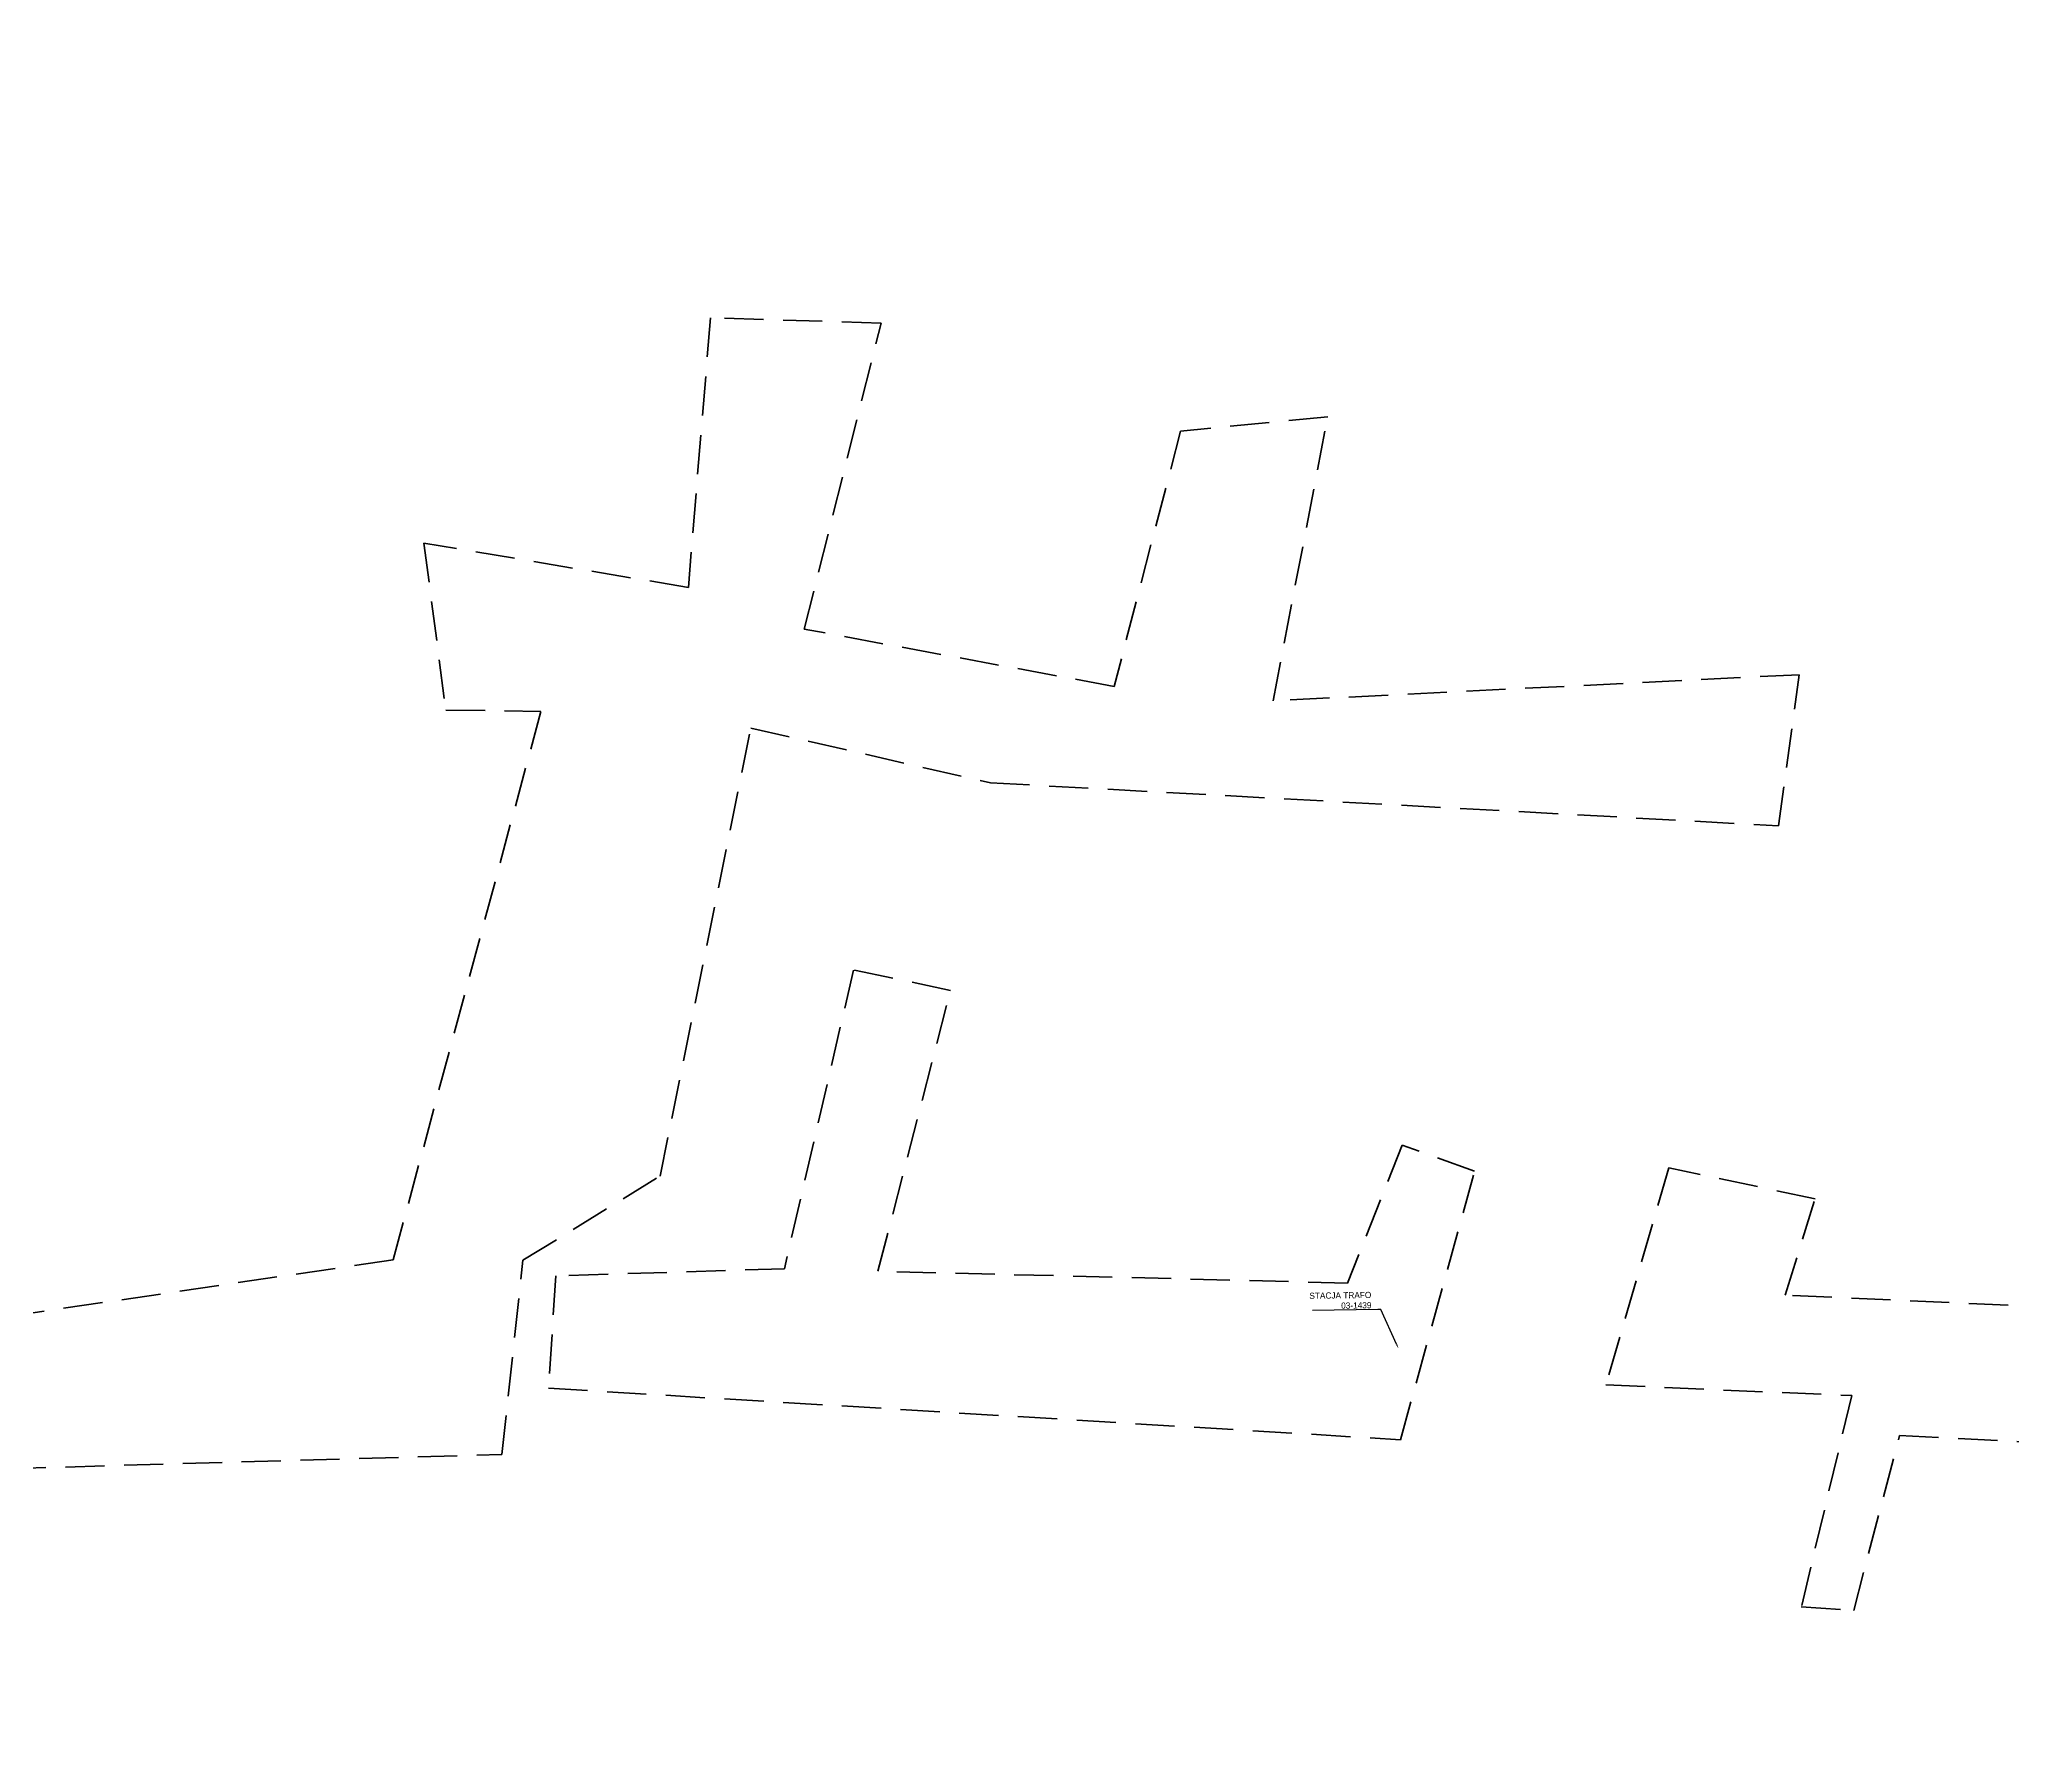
# Model space of a CAD drawing. Header units: metres. Extents: x 7523184 to 829536834, y 5784888 to 575610303.
# Drawn here: x 7526482 to 7527121, y 5787357 to 5787912 of the extents above; entities that cross this region are included whole.
import ezdxf
from ezdxf import colors
from ezdxf.entities.mleader import LeaderData, LeaderLine
from ezdxf.math import Vec2, Vec3

# ---------------------------------------------------------------- set-up
doc = ezdxf.new("R2010")
doc.units = ezdxf.units.M
doc.header["$MEASUREMENT"] = 0
doc.linetypes.add('DASHED', pattern=[19.05, 12.7, -6.35])
doc.layers.get('0').update_dxf_attribs({"lineweight": 18})
doc.layers.add('!trafo', color=6, linetype='DASHED', lineweight=50)
doc.layers.add('_mm trafo', color=3, linetype='Continuous', plot=False)
doc.styles.get("Standard").update_dxf_attribs({"font": ''})
doc.styles.get('Standard').set_extended_font_data('Lato Light')
picture_1 = doc.add_image_def('image1.png', size_in_pixel=(5547, 3763))

msp = doc.modelspace()

# ---------------------------------------------------------------- linework, layer by layer
at = {"layer": '!trafo'}
for points in [[(7526261.90307, 5787443.28071), (7526631.8339, 5787453.91633), (7526638.67465, 5787516.85125), (7526683.08675, 5787544.10413), (7526712.5164, 5787689.22184), (7526790.15161, 5787671.50076), (7527045.41955, 5787657.57706), (7527052.17043, 5787706.52099), (7526881.71052, 5787698.08238), (7526899.4316, 5787790.06323), (7526851.75346, 5787785.42199), (7526830.235, 5787702.72362), (7526729.81555, 5787721.28856), (7526754.70945, 5787820.44222), (7526699.43656, 5787822.12994), (7526692.26374, 5787734.79034), (7526606.61185, 5787749.13597), (7526613.68341, 5787695.06136), (7526644.48433, 5787694.63943), (7526596.63742, 5787516.96451), (7526439.85348, 5787493.94808)], [(7527462.39192, 5787486.95041), (7527047.63426, 5787505.51535), (7527057.33866, 5787536.73821), (7527009.91559, 5787546.78547), (7526989.55449, 5787476.47012), (7527069.1815, 5787472.96776), (7527052.86466, 5787404.53798), (7527069.84077, 5787403.38426), (7527084.67426, 5787460.08117), (7527251.53458, 5787451.65904)]]:
    msp.add_lwpolyline(points, dxfattribs=at)
msp.add_lwpolyline([(7526649.33192, 5787511.77843), (7526646.94504, 5787475.37755), (7526923.00624, 5787458.69812), (7526946.98481, 5787545.71547), (7526923.57005, 5787554.14479), (7526905.77484, 5787509.42259), (7526753.70664, 5787513.28537), (7526777.17652, 5787604.26413), (7526745.79544, 5787610.85679), (7526723.38039, 5787514.07649)], close=True, dxfattribs=at)

# ---------------------------------------------------------------- pictures from other files: only their frames are drawn
image = msp.add_image(picture_1, insert=(7523184.3053, 5784887.6493), size_in_units=(6912.7579, 4689.50928))
image.dxf.flags = 7

# ---------------------------------------------------------------- next in the draw order: leaders
at = {"layer": '_mm trafo', "color": 3}
ml = msp.add_multileader_mtext('Standard', dxfattribs=at)
ml.set_content('STACJA TRAFO\\P03-1439', color=3)
ml.set_leader_properties()
ml.build(insert=Vec2(0, 0))
ml.multileader.update_dxf_attribs({"has_text_frame": 1, "text_left_attachment_type": 5, "text_right_attachment_type": 5, "dogleg_length": 1, "arrow_head_size": 1.5})
ctx = ml.context
ctx.base_point, ctx.char_height, ctx.arrow_head_size, ctx.plane_origin, ctx.plane_x_axis, ctx.plane_y_axis = Vec3(7526890.90087, 5787500.50316), 2, 1.5, Vec3(7526925.56367, 5787457.4543), Vec3(0.999891497, 0.014730754), Vec3(-0.014730754, 0.999891497)
ctx.left_attachment, ctx.right_attachment, ctx.text_align_type, ctx.attachment_type = 5, 5, 2, 2
notes = []
notes.append((ctx, [(0, (1, 1, 0), (7526916.6034, 5787500.88182), (-0.999891497, -0.014730754), 1, [(0, [(7526922.32646, 5787488.26231)], 0, [])])]))
ctx.mtext.insert, ctx.mtext.text_direction, ctx.mtext.rotation, ctx.mtext.alignment, ctx.mtext.flow_direction = Vec3(7526913.51863, 5787506.61399), Vec3(0.999891497, 0.014730754), 0.014731286, 3, 5
ctx.mtext.has_bg_fill, ctx.mtext.bg_color, ctx.mtext.bg_scale_factor, ctx.mtext.bg_transparency, ctx.mtext.use_window_bg_color = 1, -1073741824, 1, 0, 1
for ctx, leaders in notes:
    for number, flags, end, landing, length, lines in leaders:
        leader = LeaderData()
        leader.index, (leader.has_last_leader_line, leader.has_dogleg_vector, leader.attachment_direction) = number, flags
        leader.last_leader_point, leader.dogleg_vector, leader.dogleg_length = Vec3(end), Vec3(landing), length
        for number, points, colour, breaks in lines:
            line = LeaderLine()
            line.index, line.vertices, line.color, line.breaks = number, Vec3.list(points), colors.encode_raw_color(colour), breaks
            leader.lines.append(line)
        ctx.leaders.append(leader)

doc.saveas('drawing.dxf')
